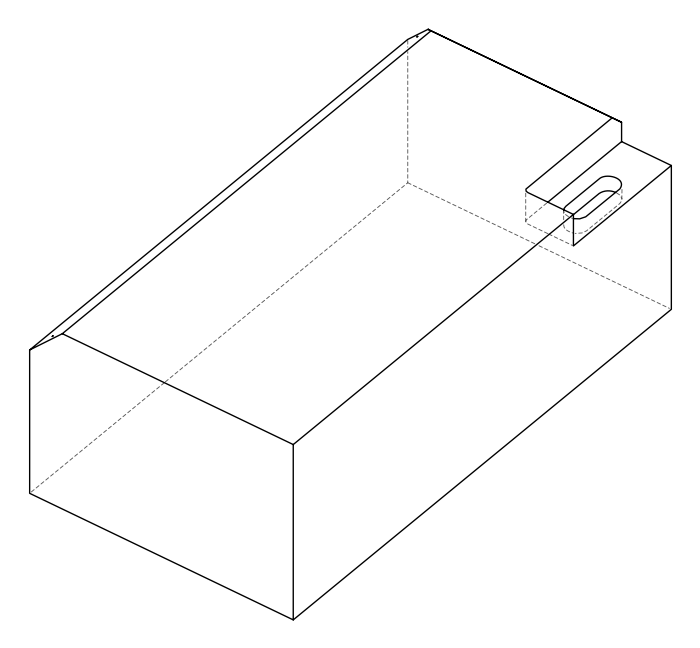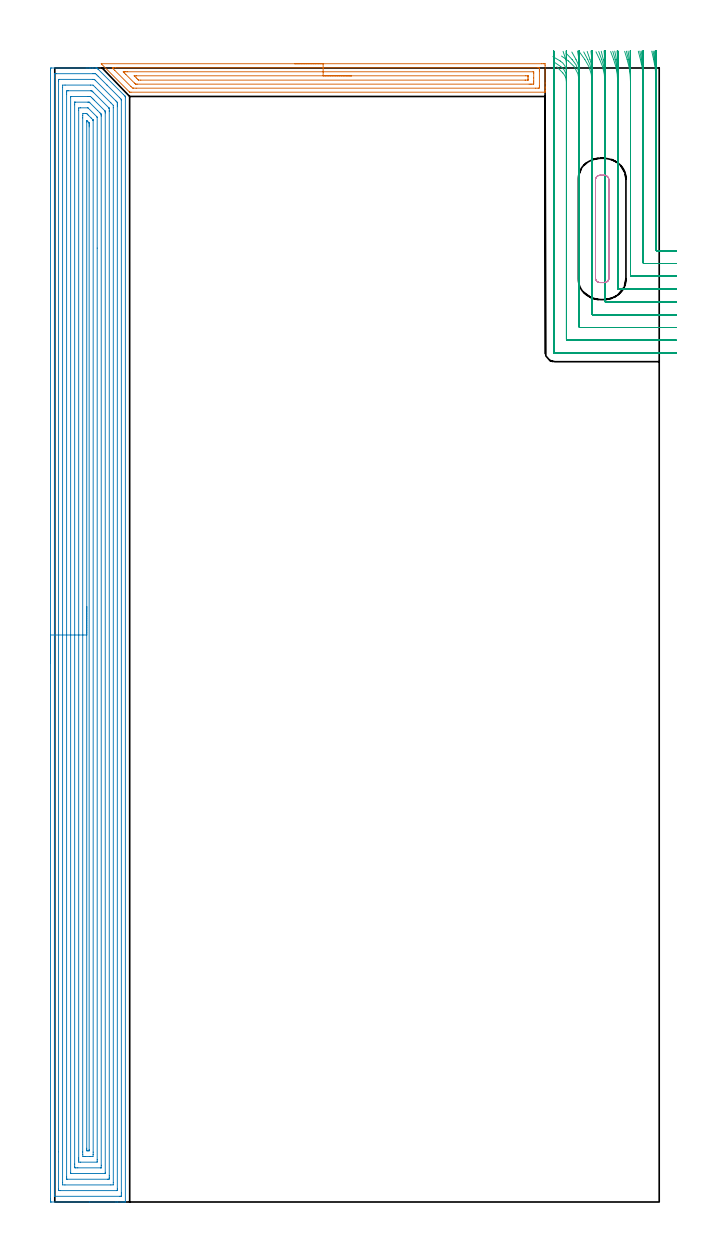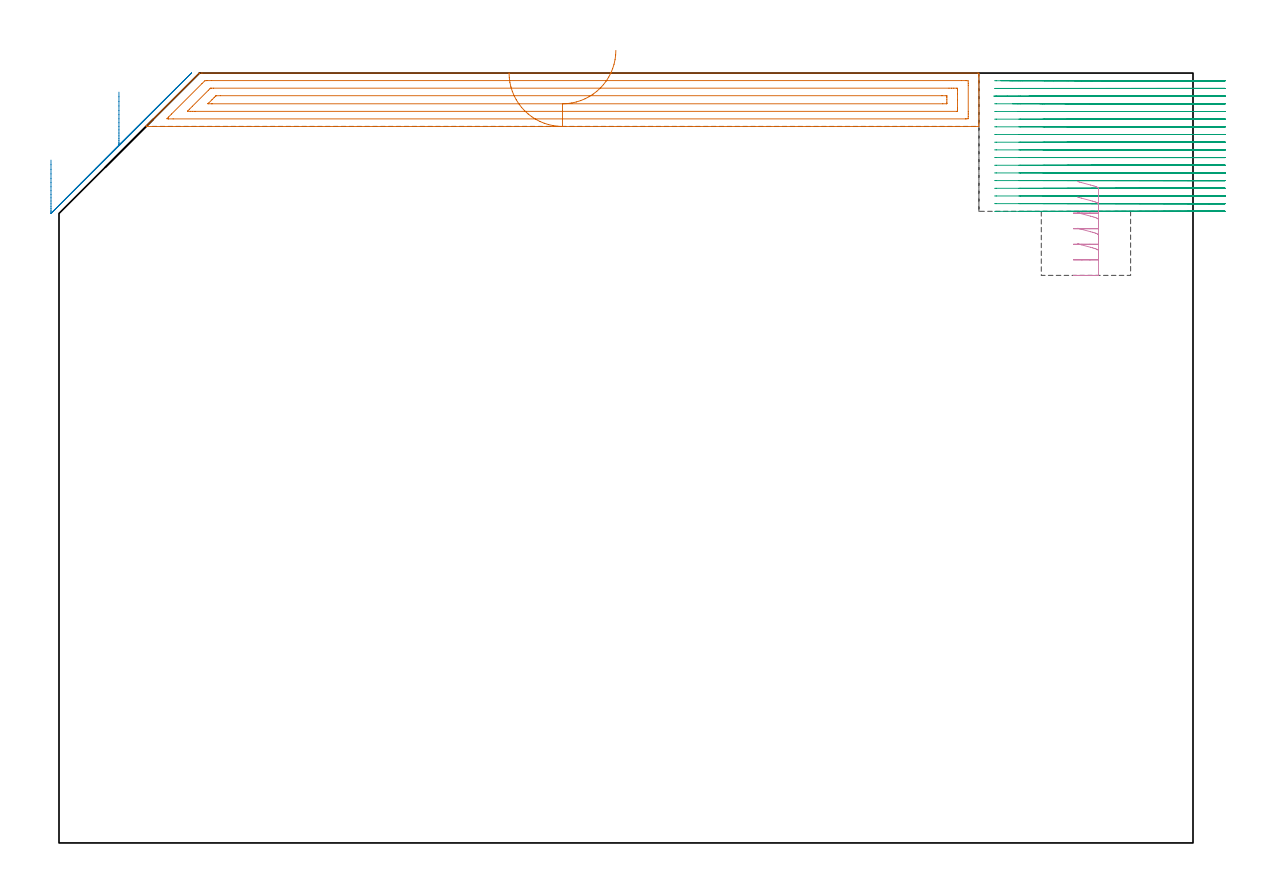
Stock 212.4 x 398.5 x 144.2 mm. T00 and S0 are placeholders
(PLAN: 4 operations, 2 tool changes, 79.2 min)
(1 AREA_MILL | FG_CHAMFER_SURFACE | UGT0205_001 | 5.06 min | 8384 mm3)
(2 AREA_MILL_1 | FG_CHAMFER_SURFACE_1 | UGT0205_001 | 32.02 min | 137193 mm3)
(3 MILL_CORNER_NOTCH_RECTANGULAR | CORNER_NOTCH_RECTANGULAR | NXT0201_008 | Follow Part, ap 1.5, ae 75% | 40.82 min | 106826 mm3)
(4 MILL_RECTANGULAR_POCKET | POCKET_RECTANGULAR_STRAIGHT | UGT0201_130 | Follow Part, ap 3, ae 75% | 1.3 min | 9371 mm3)
(TOOL UGT0205_001 | Chamfer Mill 20 x 3 x 45 deg. | D20 FL50 Z2)
(TOOL NXT0201_008 | ENDMILL 6mm [2P460-0600-NA 1630] | D6 FL26 Z6)
(TOOL UGT0201_130 | Carbide End Mill 12.0 | D12 FL15 Z4)
(OP 1 AREA_MILL)
G17 G21 G94 G90
T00 M6
G54
G17 G0 G90 X84.3 Y400. S1061 M3
G43 Z154.2 H0
Z144.2
G94 G1 X84.338 Z143.328 F250.
X84.452 Z142.463
X84.641 Z141.612
X84.903 Z140.78
X85.237 Z139.974
X85.64 Z139.2
X86.108 Z138.464
X86.64 Z137.772
X87.229 Z137.129
X87.872 Z136.54
X88.564 Z136.008
X89.3 Z135.54
X90.074 Z135.137
X90.88 Z134.803
X91.712 Z134.541
X92.563 Z134.352
X93.428 Z134.238
X94.3 Z134.2
X171.108
X171.667 Y399.999 Z134.201
X172.22 Y399.994 Z134.203
X172.292 Y399.992 Z134.206
X172.3 Y399.444 Z134.753
Y393.222 Z140.973
Y391.814 Z142.383
Y391.444 Z142.751
Y390.706 Z143.494
Y390.461 Z143.738
Y390.046 Z144.145
X172.291 Y390.003 Z144.188
X172.115 Y390. Z144.2
X26.771
X26.299 Y390.007 Z144.193
X26.256 Y390.044 Z144.156
X16.411 Y399.889 Z134.309
X16.312 Y399.991 Z134.205
X16.431 Y399.998 Z134.202
X16.486 Y400. Z134.2
X94.3
Y398.586 Z135.614
X169.849 Y398.585 Z135.615
X169.878 Y398.584 Z135.616
X170.29 Y398.556 Z135.644
X170.298 Y398.138 Z136.062
X170.3 Y397.667 Z136.533
Y397.248 Z136.952
Y392.333 Z141.867
X170.298 Y391.916 Z142.284
X170.29 Y391.444 Z142.756
X169.907 Y391.416 Z142.784
X169.878 Y391.415 Z142.785
X169.014 Y391.414 Z142.786
X28.591
X27.695 Y391.415 Z142.785
X27.666 Y391.417 Z142.783
X27.317 Y391.444 Z142.756
X26.772 Y391.98 Z142.22
X21.083 Y397.667 Z136.533
X20.511 Y398.242 Z135.958
X20.206 Y398.556 Z135.644
X20.483 Y398.583 Z135.617
X20.511 Y398.585 Z135.615
X21.375 Y398.586 Z135.614
X94.3
Y397.172 Z137.028
X168.089 Y397.171 Z137.029
X168.221 Y397.169 Z137.031
X168.268 Y397.167 Z137.033
X168.287 Y397.166 Z137.034
X168.29 Y397.126 Z137.074
X168.296 Y396.987 Z137.213
X168.299 Y396.778 Z137.422
X168.3 Y396.569 Z137.631
Y395. Z139.2
Y393.902 Z140.298
X168.297 Y393.222 Z140.978
X168.293 Y393.02 Z141.18
X168.278 Y392.836 Z141.364
X168.089 Y392.833 Z141.367
X167.59 Y392.83 Z141.37
X167.195 Y392.829 Z141.371
X166.697 Y392.828 Z141.372
X28.956 Y392.829 Z141.371
X28.56 Y392.831 Z141.369
X28.429 Y392.833 Z141.367
X28.385 Y392.835 Z141.365
X28.348 Y392.863 Z141.337
X28.273 Y392.934 Z141.266
X27.978 Y393.222 Z140.978
X24.983 Y396.216 Z137.984
X24.424 Y396.778 Z137.422
X24.088 Y397.119 Z137.081
X24.054 Y397.165 Z137.035
X24.088 Y397.166 Z137.034
X24.588 Y397.17 Z137.03
X24.983 Y397.171 Z137.029
X25.481 Y397.172 Z137.028
X94.3
Y395.757 Z138.443
X165.539
X166.202 Y395.752 Z138.448
X166.278 Y395.75 Z138.45
X166.29 Y395.745 Z138.455
X166.294 Y395.721 Z138.479
X166.297 Y395.666 Z138.534
X166.299 Y395.444 Z138.756
X166.3 Y395.001 Z139.199
X166.299 Y394.556 Z139.644
X166.297 Y394.334 Z139.866
X166.294 Y394.279 Z139.921
X166.291 Y394.255 Z139.945
X166.274 Y394.25 Z139.95
X166.164 Y394.247 Z139.953
X165.406 Y394.243 Z139.957
X165.274
X30.216
X29.455 Y394.25 Z139.95
X29.409 Y394.251 Z139.949
X29.359 Y394.298 Z139.902
X29.255 Y394.398 Z139.802
X29.051 Y394.599 Z139.601
X28.649 Y395. Z139.2
X28.036 Y395.615 Z138.585
X27.952 Y395.702 Z138.498
X27.914 Y395.746 Z138.454
X27.912 Y395.751 Z138.449
X27.92 Y395.752 Z138.448
X28.56 Y395.757 Z138.443
X28.693
X94.3
X95.172 Z138.481
X96.036 Z138.595
X96.888 Z138.783
X97.72 Z139.046
X98.526 Z139.38
X99.3 Z139.782
X100.036 Z140.251
X100.728 Z140.782
X101.371 Z141.372
X101.96 Z142.015
X102.492 Z142.707
X102.96 Z143.443
X103.363 Z144.216
X103.697 Z145.022
X103.959 Z145.854
X104.148 Z146.706
X104.262 Z147.571
X104.3 Z148.443
G0 Z154.2
M5
M2
(OP 2 AREA_MILL_1)
G17 G21 G94 G90
T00 M6
G54
G17 G0 G90 X-1.5 Y189.25 S1061 M3
G43 Z154.2 H0
Z127.9
G94 G1 Y189.288 Z127.028 F250.
Y189.402 Z126.164
Y189.591 Z125.312
Y189.853 Z124.48
Y190.187 Z123.674
Y190.59 Z122.9
Y191.059 Z122.164
Y191.59 Z121.472
Y192.179 Z120.829
Y192.822 Z120.24
Y193.514 Z119.709
Y194.25 Z119.24
Y195.024 Z118.837
Y195.83 Z118.503
Y196.662 Z118.241
Y197.514 Z118.052
Y198.378 Z117.938
Y199.25 Z117.9
Y397.89
X-1.497 Y398.156 Z117.902
X-1.492 Y398.49 Z117.906
X-1.153 Y398.5 Z118.244
X11.039 Z130.434
X11.65 Z131.044
X12.217 Z131.614
X12.544 Z131.94
X13.111 Z132.507
X13.438 Z132.833
X14.377 Z133.776
X14.78 Y398.497 Z134.179
X14.795 Y398.496 Z134.194
X14.813 Y398.485 Z134.212
X14.886 Y398.415 Z134.285
X15.114 Y398.188 Z134.511
X15.227 Y398.074 Z134.624
X24.169 Y389.132 Z143.566
X24.637 Y388.663 Z144.037
X24.647 Y388.654 Z144.045
X24.799 Y388.495 Z144.186
X24.8 Y388.07 Z144.2
Y0.163
X24.798 Y0.01 Z144.188
X24.736 Y0.007 Z144.127
X24.338 Y0. Z143.738
X23.93 Z143.33
X23.275 Z142.67
X22.054 Z141.45
X21.487 Z140.881
X12.239 Z131.636
X-1.099 Y0.001 Z118.298
X-1.476 Y0.004 Z117.921
X-1.492 Y0.007 Z117.906
X-1.497 Y0.61 Z117.903
X-1.5 Y1.239 Z117.9
Y199.25
X-0.086 Z119.314
Y395.322
X-0.085 Y396.105 Z119.315
X-0.083 Y396.213 Z119.317
X-0.079 Y396.325 Z119.321
X-0.068 Y396.49 Z119.332
X0.025 Y396.492 Z119.425
X0.524 Y396.499 Z119.924
X13.438 Z132.838
X13.94 Y396.497 Z133.34
X14.333 Y396.49 Z133.733
X14.738 Y396.105 Z134.138
X15.227 Y395.622 Z134.627
X18.357 Y392.494 Z137.757
X22.78 Y388.07 Z142.18
X23.275 Y387.567 Z142.675
X23.368 Y387.47 Z142.768
X23.379 Y387.287 Z142.779
X23.383 Y387.177 Z142.783
X23.385 Y387.067 Z142.785
X23.386 Y3.178 Z142.786
X23.385 Y2.395 Z142.785
X23.383 Y2.287 Z142.783
X23.379 Y2.175 Z142.779
X23.368 Y2.01 Z142.768
X23.275 Y2.008 Z142.675
X22.776 Y2.001 Z142.176
X0.025 Z119.425
X-0.032 Y2.003 Z119.368
X-0.066 Y2.007 Z119.334
X-0.079 Y2.01 Z119.321
X-0.081 Y2.065 Z119.319
X-0.085 Y2.285 Z119.315
Y2.395
X-0.086 Y2.506 Z119.314
Y199.25
X1.328 Z120.728
X1.329 Y393.91 Z120.729
X1.331 Y394.319 Z120.731
X1.334 Y394.439 Z120.734
X1.337 Y394.49 Z120.737
X1.451 Y394.495 Z120.851
X1.633 Y394.499 Z121.033
X13.258 Z132.658
X13.438 Y394.496 Z132.838
X13.619 Y394.49 Z133.019
X13.918 Y394.47 Z133.318
X14.079 Y394.319 Z133.479
X14.333 Y394.067 Z133.733
X21.487 Y386.913 Z140.887
X21.8 Y386.594 Z141.2
X21.953 Y386.436 Z141.353
X21.964 Y386.284 Z141.364
X21.969 Y385.802 Z141.369
X21.971 Y385.391 Z141.371
Y384.907
Y4.59
X21.969 Y4.181 Z141.369
X21.966 Y4.061 Z141.366
X21.963 Y4.01 Z141.363
X21.849 Y4.005 Z141.249
X21.667 Y4.001 Z141.067
X1.994 Y4. Z121.394
X1.813 Y4.004 Z121.213
X1.632 Y4.01 Z121.032
X1.335 Y4.029 Z120.735
X1.333 Y4.181 Z120.733
X1.329 Y4.664 Z120.729
X1.328 Y17.663 Z120.728
Y199.25
X2.743 Z122.143
Y391.641
X2.75 Y392.491 Z122.15
X3.602 Y392.5 Z123.002
X12.578 Z131.978
X13.438 Y392.49 Z132.838
X14.311 Y391.641 Z133.711
X19.698 Y386.253 Z139.098
X20.55 Y385.391 Z139.95
X20.557 Y384.534 Z139.957
Y6.859
X20.55 Y6.009 Z139.95
X19.698 Y6. Z139.098
X3.568 Z122.968
X2.75 Y6.011 Z122.15
X2.743 Y6.824 Z122.143
Y199.25
X4.157 Z123.557
X4.158 Y389.3 Z123.558
X4.161 Y389.855 Z123.561
X4.164 Y390.187 Z123.564
X4.18 Y390.49 Z123.58
X4.496 Y390.496 Z123.896
X4.746 Y390.499 Z124.146
X12.544 Z131.944
X12.794 Y390.498 Z132.194
X12.954 Y390.492 Z132.354
X12.992 Y390.49 Z132.392
X13.098 Y390.392 Z132.498
X13.232 Y390.262 Z132.632
X13.438 Y390.061 Z132.838
X13.646 Y389.855 Z133.046
X19.002 Y384.499 Z138.402
X19.067 Y384.429 Z138.467
X19.117 Y384.372 Z138.517
X19.136 Y384.346 Z138.536
X19.138 Y384.328 Z138.538
X19.141 Y384.162 Z138.541
X19.143 Y383.606 Z138.543
Y383.267
X19.142 Y9.2 Z138.542
X19.139 Y8.645 Z138.539
X19.136 Y8.313 Z138.536
X19.12 Y8.01 Z138.52
X18.804 Y8.004 Z138.204
X18.554 Y8.001 Z137.954
X4.496 Z123.896
X4.245 Y8.003 Z123.645
X4.18 Y8.01 Z123.58
X4.163 Y8.018 Z123.563
X4.161 Y8.025 Z123.561
X4.159 Y8.089 Z123.559
X4.157 Y8.645 Z123.557
Y8.983
Y199.25
X5.571 Z124.971
Y388.07
X5.574 Y388.426 Z124.974
X5.575 Y388.469 Z124.975
X5.577 Y388.484 Z124.977
X5.596 Y388.49 Z124.996
X5.71 Y388.495 Z125.11
X5.854 Y388.499 Z125.254
X11.65 Z131.05
X12.116 Y388.497 Z131.516
X12.544 Y388.49 Z131.944
X12.978 Y388.07 Z132.378
X13.438 Y387.613 Z132.838
X13.876 Y387.177 Z133.276
X17.446 Y383.606 Z136.846
X17.588 Y383.459 Z136.988
X17.7 Y383.34 Z137.1
X17.722 Y383.311 Z137.122
X17.725 Y383.293 Z137.125
X17.727 Y383.25 Z137.127
X17.729 Y382.894 Z137.129
Y382.713
Y10.43
X17.726 Y10.074 Z137.126
X17.725 Y10.031 Z137.125
X17.723 Y10.016 Z137.123
X17.704 Y10.01 Z137.104
X17.59 Y10.005 Z136.99
X17.446 Y10.001 Z136.846
X5.821 Y10. Z125.221
X5.631 Y10.003 Z125.031
X5.592 Y10.007 Z124.992
X5.579 Y10.01 Z124.979
X5.576 Y10.023 Z124.976
X5.574 Y10.067 Z124.974
X5.572 Y10.249 Z124.972
X5.571 Y199.25 Z124.971
X6.985 Z126.385
X6.986 Y385.584 Z126.386
X6.989 Y386.284 Z126.389
X6.991 Y386.471 Z126.391
X6.995 Y386.49 Z126.395
X7.017 Y386.493 Z126.417
X7.071 Y386.497 Z126.471
X7.179 Y386.499 Z126.579
X11.65 Z131.05
X11.866 Y386.495 Z131.266
X12.01 Y386.49 Z131.41
X12.107 Y386.483 Z131.507
X12.149 Y386.444 Z131.549
X12.317 Y386.284 Z131.717
X14.997 Y383.606 Z134.397
X15.89 Y382.713 Z135.29
X16.121 Y382.479 Z135.521
X16.283 Y382.31 Z135.683
X16.301 Y382.29 Z135.701
X16.308 Y382.244 Z135.708
X16.311 Y382.142 Z135.711
X16.314 Y382.013 Z135.714
Y381.82
X16.315 Y381.627 Z135.715
X16.314 Y12.916 Z135.714
X16.311 Y12.216 Z135.711
X16.309 Y12.029 Z135.709
X16.305 Y12.01 Z135.705
X16.283 Y12.007 Z135.683
X16.229 Y12.003 Z135.629
X16.121 Y12.001 Z135.521
X8.073 Y12. Z127.473
X7.391 Y12.004 Z126.791
X7.179 Y12.01 Z126.579
X6.992 Y12.032 Z126.392
X6.989 Y12.216 Z126.389
X6.987 Y12.407 Z126.387
X6.985 Y13.109 Z126.385
Y13.302
Y199.25
X8.4 Z127.8
Y383.606
X8.402 Y384.17 Z127.802
X8.407 Y384.499 Z127.807
X8.966 Y384.5 Z128.366
X11.649 Z131.049
X11.654 Y384.499 Z131.054
X14.645 Y381.509 Z134.045
X14.894 Y381.227 Z134.294
X14.897 Y381.212 Z134.297
X14.9 Y381.172 Z134.3
Y335.214
Y14.894
X14.898 Y14.33 Z134.298
X14.893 Y14.001 Z134.293
X8.969 Y14. Z128.369
X8.407 Y14.001 Z127.807
X8.401 Y14.567 Z127.801
X8.4 Y14.894 Z127.8
Y15.461
Y199.25
X9.814 Z129.214
Y380.975
X9.816 Y381.82 Z129.216
X9.817 Y381.864 Z129.217
X9.862 Y382.49 Z129.262
X10.079 Y382.496 Z129.479
X10.756 Y382.499 Z130.156
X10.97 Y382.5 Z130.37
X11.139 Y382.497 Z130.539
X11.181 Y382.494 Z130.581
X11.201 Y382.49 Z130.601
X11.256 Y382.439 Z130.656
X11.414 Y382.286 Z130.814
X11.65 Y382.054 Z131.05
X11.884 Y381.82 Z131.284
X12.776 Y380.928 Z132.176
X13.438 Y380.262 Z132.838
X13.464 Y380.232 Z132.864
X13.475 Y380.217 Z132.875
X13.479 Y380.177 Z132.879
X13.484 Y380.082 Z132.884
X13.486 Y380.035 Z132.886
Y379.987
Y17.525
X13.484 Y16.68 Z132.884
X13.483 Y16.636 Z132.883
X13.438 Y16.01 Z132.838
X13.221 Y16.004 Z132.621
X12.544 Y16.001 Z131.944
X12.331 Y16. Z131.731
X10.541 Y16.001 Z129.941
X9.862 Y16.01 Z129.262
X9.818 Y16.68 Z129.218
X9.816 Y16.725 Z129.216
X9.814 Y17.572 Z129.214
Y199.25
X11.228 Z130.628
Y379.563
X11.23 Y379.985 Z130.63
X11.231 Y380.01 Z130.631
X11.232 Y380.012 Z130.632
X11.239 Y380.009 Z130.639
X11.288 Y379.964 Z130.688
X11.65 Y379.604 Z131.05
X11.881 Y379.371 Z131.281
X11.995 Y379.253 Z131.395
X12.05 Y379.193 Z131.45
X12.065 Y379.166 Z131.465
X12.066 Y379.142 Z131.466
X12.071 Y378.722 Z131.471
X12.072 Y378.249 Z131.472
Y377.828
Y18.465
X12.07 Y18.045 Z131.47
X12.068 Y18.017 Z131.468
X12.066 Y18.01 Z131.466
X12.057 Y18.007 Z131.457
X11.999 Y18.003 Z131.399
X11.883 Y18.001 Z131.283
X11.65 Y18. Z131.05
X11.495 Y18.001 Z130.895
X11.371 Y18.003 Z130.771
X11.288 Y18.006 Z130.688
X11.244 Y18.01 Z130.644
X11.235 Y18.046 Z130.635
X11.231 Y18.465 Z130.631
X11.229 Y18.886 Z130.629
X11.228 Y199.25 Z130.628
Y200.122 Z130.666
Y200.987 Z130.78
Y201.838 Z130.969
Y202.67 Z131.231
Y203.476 Z131.565
Y204.25 Z131.968
Y204.986 Z132.436
Y205.678 Z132.968
Y206.321 Z133.557
Y206.91 Z134.2
Y207.442 Z134.892
Y207.91 Z135.628
Y208.313 Z136.402
Y208.647 Z137.208
Y208.909 Z138.04
Y209.098 Z138.891
Y209.212 Z139.756
Y209.25 Z140.628
G0 Z154.2
M5
M2
(OP 3 MILL_CORNER_NOTCH_RECTANGULAR)
G17 G21 G94 G90
T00 M6
G54
G17 G0 G90 X209.772 Y404.427 S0 M3
G43 Z154.2 H1
Z142.761
G94 G1 X210.428 Y401.5 F250.
G2 X211.3 Y393.625 R36. F500.
G1 Y334.597
G3 X211.597 Y334.3 R0.3
G1 X215.4
X218.4 F250.
G0 Z154.2
X205.05 Y404.405
Z142.761
G1 X205.8 Y401.5
G2 X206.8 Y393.625 R31.5 F500.
G1 Y330.097
G3 X207.097 Y329.8 R0.3
G1 X215.4
X218.4 F250.
G0 Z154.2
X200.251 Y404.37
Z142.761
G1 X201.126 Y401.5
G2 X202.3 Y393.625 R27. F500.
G1 Y325.597
G3 X202.597 Y325.3 R0.3
G1 X215.4
X218.4 F250.
G0 Z154.2
X195.327 Y404.31
Z142.761
G1 X196.377 Y401.5
G2 X197.8 Y393.625 R22.5 F500.
G1 Y321.097
G3 X198.097 Y320.8 R0.3
G1 X215.4
X218.4 F250.
G0 Z154.2
X190.173 Y404.198
Z142.761
G1 X191.486 Y401.5
G2 X193.3 Y393.625 R18. F500.
G1 Y316.597
G3 X193.597 Y316.3 R0.3
G1 X215.4
X218.4 F250.
G0 Z154.2
X184.515 Y403.937
Z142.761
G1 X186.265 Y401.5
G2 X188.8 Y393.625 R13.5 F500.
G1 Y312.097
G3 X189.097 Y311.8 R0.3
G1 X215.4
X218.4 F250.
G0 Z154.2
X178.045 Y402.706
Z142.761
G1 X180.495 Y400.974
G2 X184.3 Y393.625 R9. F500.
G1 Y307.597
G3 X184.597 Y307.3 R0.3
G1 X215.4
X218.4 F250.
G0 Z154.2
X176.43 Y398.914
Z142.761
G1 X178.523 Y396.765
G2 X179.8 Y393.625 R4.5 F500.
G1 Y303.098
G3 X180.098 Y302.8 R0.3
G1 X215.4
X218.4 F250.
G0 Z154.2
X175.3 Y396.625
Z142.761
G1 Y393.625
Y298.6 F500.
G3 X175.6 Y298.3 R0.3
G1 X215.4
X218.4 F250.
G0 Z154.2
X210.234 Y404.455
Z141.322
G1 X210.754 Y401.5
G2 X211.3 Y395.255 R36. F500.
G1 Y334.597
G3 X211.597 Y334.3 R0.3
G1 X215.4
X218.4 F250.
G0 Z154.2
X205.58 Y404.44
Z141.322
G1 X206.175 Y401.5
G2 X206.8 Y395.255 R31.5 F500.
G1 Y330.097
G3 X207.097 Y329.8 R0.3
G1 X215.4
X218.4 F250.
G0 Z154.2
X200.874 Y404.419
Z141.322
G1 X201.568 Y401.5
G2 X202.3 Y395.255 R27. F500.
G1 Y325.597
G3 X202.597 Y325.3 R0.3
G1 X215.4
X218.4 F250.
G0 Z154.2
X196.083 Y404.382
Z141.322
G1 X196.916 Y401.5
G2 X197.8 Y395.255 R22.5 F500.
G1 Y321.097
G3 X198.097 Y320.8 R0.3
G1 X215.4
X218.4 F250.
G0 Z154.2
X191.141 Y404.314
Z141.322
G1 X192.182 Y401.5
G2 X193.3 Y395.255 R18. F500.
G1 Y316.597
G3 X193.597 Y316.3 R0.3
G1 X215.4
X218.4 F250.
G0 Z154.2
X185.881 Y404.16
Z141.322
G1 X187.269 Y401.5
G2 X188.8 Y395.255 R13.5 F500.
G1 Y312.097
G3 X189.097 Y311.8 R0.3
G1 X215.4
X218.4 F250.
G0 Z154.2
X179.7 Y403.66
Z141.322
G1 X181.781 Y401.5
G2 X184.3 Y395.255 R9. F500.
G1 Y307.597
G3 X184.597 Y307.3 R0.3
G1 X215.4
X218.4 F250.
G0 Z154.2
X175.332 Y400.664
Z141.322
G1 X177.819 Y398.985
G2 X179.8 Y395.255 R4.5 F500.
G1 Y303.098
G3 X180.098 Y302.8 R0.3
G1 X215.4
X218.4 F250.
G0 Z154.2
X175.3 Y398.255
Z141.322
G1 Y395.255
Y298.6 F500.
G3 X175.6 Y298.3 R0.3
G1 X215.4
X218.4 F250.
G0 Z154.2
X210.664 Y404.478
Z139.883
G1 X211.031 Y401.5
G2 X211.3 Y397.103 R36. F500.
G1 Y334.597
G3 X211.597 Y334.3 R0.3
G1 X215.4
X218.4 F250.
G0 Z154.2
X206.073 Y404.471
Z139.883
G1 X206.492 Y401.5
G2 X206.8 Y397.103 R31.5 F500.
G1 Y330.097
G3 X207.097 Y329.8 R0.3
G1 X215.4
X218.4 F250.
G0 Z154.2
X201.451 Y404.46
Z139.883
G1 X201.94 Y401.5
G2 X202.3 Y397.103 R27. F500.
G1 Y325.597
G3 X202.597 Y325.3 R0.3
G1 X215.4
X218.4 F250.
G0 Z154.2
X196.78 Y404.442
Z139.883
G1 X197.366 Y401.5
G2 X197.8 Y397.103 R22.5 F500.
G1 Y321.097
G3 X198.097 Y320.8 R0.3
G1 X215.4
X218.4 F250.
G0 Z154.2
X192.022 Y404.409
Z139.883
G1 X192.755 Y401.5
G2 X193.3 Y397.103 R18. F500.
G1 Y316.597
G3 X193.597 Y316.3 R0.3
G1 X215.4
X218.4 F250.
G0 Z154.2
X187.087 Y404.336
Z139.883
G1 X188.064 Y401.5
G2 X188.8 Y397.103 R13.5 F500.
G1 Y312.097
G3 X189.097 Y311.8 R0.3
G1 X215.4
X218.4 F250.
G0 Z154.2
X181.688 Y404.118
Z139.883
G1 X183.153 Y401.5
G2 X184.3 Y397.103 R9. F500.
G1 Y307.597
G3 X184.597 Y307.3 R0.3
G1 X215.4
X218.4 F250.
G0 Z154.2
X175.03 Y402.505
Z139.883
G1 X177.606 Y400.968
G2 X179.8 Y397.103 R4.5 F500.
G1 Y303.098
G3 X180.098 Y302.8 R0.3
G1 X215.4
X218.4 F250.
G0 Z154.2
X175.3 Y400.103
Z139.883
G1 Y397.103
Y298.6 F500.
G3 X175.6 Y298.3 R0.3
G1 X215.4
X218.4 F250.
G0 Z154.2
X211.153 Y404.498
Z138.444
G1 X211.272 Y401.5
G2 X211.3 Y400.071 R36. F500.
G1 Y334.596
G3 X211.596 Y334.3 R0.3
G1 X215.4
X218.4 F250.
G0 Z154.2
X206.631 Y404.497
Z138.444
G1 X206.768 Y401.5
G2 X206.8 Y400.071 R31.5 F500.
G1 Y330.097
G3 X207.097 Y329.8 R0.3
G1 X215.4
X218.4 F250.
G0 Z154.2
X202.103 Y404.496
Z138.444
G1 X202.262 Y401.5
G2 X202.3 Y400.071 R27. F500.
G1 Y325.597
G3 X202.597 Y325.3 R0.3
G1 X215.4
X218.4 F250.
G0 Z154.2
X197.564 Y404.494
Z138.444
G1 X197.755 Y401.5
G2 X197.8 Y400.071 R22.5 F500.
G1 Y321.097
G3 X198.097 Y320.8 R0.3
G1 X215.4
X218.4 F250.
G0 Z154.2
X193.005 Y404.491
Z138.444
G1 X193.243 Y401.5
G2 X193.3 Y400.071 R18. F500.
G1 Y316.597
G3 X193.597 Y316.3 R0.3
G1 X215.4
X218.4 F250.
G0 Z154.2
X188.407 Y404.483
Z138.444
G1 X188.724 Y401.5
G2 X188.8 Y400.071 R13.5 F500.
G1 Y312.097
G3 X189.097 Y311.8 R0.3
G1 X215.4
X218.4 F250.
G0 Z154.2
X183.71 Y404.462
Z138.444
G1 X184.186 Y401.5
G2 X184.3 Y400.071 R9. F500.
G1 Y307.597
G3 X184.597 Y307.3 R0.3
G1 X215.4
X218.4 F250.
G0 Z154.2
X178.614 Y404.345
Z138.444
G1 X179.567 Y401.5
G2 X179.8 Y400.071 R4.5 F500.
G1 Y303.097
G3 X180.097 Y302.8 R0.3
G1 X215.4
X218.4 F250.
G0 Z154.2
X175.3 Y403.071
Z138.444
G1 Y400.071
Y298.6 F500.
G3 X175.6 Y298.3 R0.3
G1 X215.4
X218.4 F250.
G0 Z154.2
X211.282 Y404.5
Z137.005
G1 X211.299 Y401.5
X211.3 Y401.294 F500.
Y334.596
G3 X211.596 Y334.3 R0.3
G1 X215.4
X218.4 F250.
G0 Z154.2
X206.78 Y404.5
Z137.005
G1 X206.799 Y401.5
X206.8 Y401.294 F500.
Y330.097
G3 X207.097 Y329.8 R0.3
G1 X215.4
X218.4 F250.
G0 Z154.2
X202.276 Y404.5
Z137.005
G1 X202.299 Y401.5
X202.3 Y401.294 F500.
Y325.597
G3 X202.597 Y325.3 R0.3
G1 X215.4
X218.4 F250.
G0 Z154.2
X197.772 Y404.5
Z137.005
G1 X197.799 Y401.5
X197.8 Y401.294 F500.
Y321.097
G3 X198.097 Y320.8 R0.3
G1 X215.4
X218.4 F250.
G0 Z154.2
X193.265 Y404.5
Z137.005
G1 X193.299 Y401.5
G2 X193.3 Y401.294 R18. F500.
G1 Y316.597
G3 X193.597 Y316.3 R0.3
G1 X215.4
X218.4 F250.
G0 Z154.2
X188.753 Y404.5
Z137.005
G1 X188.798 Y401.5
G2 X188.8 Y401.294 R13.5 F500.
G1 Y312.097
G3 X189.097 Y311.8 R0.3
G1 X215.4
X218.4 F250.
G0 Z154.2
X184.229 Y404.499
Z137.005
G1 X184.298 Y401.5
G2 X184.3 Y401.294 R9. F500.
G1 Y307.597
G3 X184.597 Y307.3 R0.3
G1 X215.4
X218.4 F250.
G0 Z154.2
X179.658 Y404.497
Z137.005
G1 X179.795 Y401.5
G2 X179.8 Y401.294 R4.5 F500.
G1 Y303.097
G3 X180.097 Y302.8 R0.3
G1 X215.4
X218.4 F250.
G0 Z154.2
X175.3 Y404.294
Z137.005
G1 Y401.294
Y298.6 F500.
G3 X175.6 Y298.3 R0.3
G1 X215.4
X218.4 F250.
G0 Z154.2
X211.3 Y404.5
Z135.567
G1 Y401.5
Y334.596 F500.
G3 X211.596 Y334.3 R0.3
G1 X215.4
X218.4 F250.
G0 Z154.2
X206.8 Y404.5
Z135.567
G1 Y401.5
Y330.097 F500.
G3 X207.097 Y329.8 R0.3
G1 X215.4
X218.4 F250.
G0 Z154.2
X202.3 Y404.5
Z135.567
G1 Y401.5
Y325.597 F500.
G3 X202.597 Y325.3 R0.3
G1 X215.4
X218.4 F250.
G0 Z154.2
X197.8 Y404.5
Z135.567
G1 Y401.5
Y321.097 F500.
G3 X198.097 Y320.8 R0.3
G1 X215.4
X218.4 F250.
G0 Z154.2
X193.3 Y404.5
Z135.567
G1 Y401.5
Y316.597 F500.
G3 X193.597 Y316.3 R0.3
G1 X215.4
X218.4 F250.
G0 Z154.2
X188.8 Y404.5
Z135.567
G1 Y401.5
Y312.097 F500.
G3 X189.097 Y311.8 R0.3
G1 X215.4
X218.4 F250.
G0 Z154.2
X184.3 Y404.5
Z135.567
G1 Y401.5
Y307.597 F500.
G3 X184.597 Y307.3 R0.3
G1 X215.4
X218.4 F250.
G0 Z154.2
X179.8 Y404.5
Z135.567
G1 Y401.5
Y303.097 F500.
G3 X180.097 Y302.8 R0.3
G1 X215.4
X218.4 F250.
G0 Z154.2
X175.3 Y404.5
Z135.567
G1 Y401.5
Y298.6 F500.
G3 X175.6 Y298.3 R0.3
G1 X215.4
X218.4 F250.
G0 Z154.2
X211.3 Y404.5
Z134.128
G1 Y401.5
Y334.596 F500.
G3 X211.596 Y334.3 R0.3
G1 X215.4
X218.4 F250.
G0 Z154.2
X206.8 Y404.5
Z134.128
G1 Y401.5
Y330.097 F500.
G3 X207.097 Y329.8 R0.3
G1 X215.4
X218.4 F250.
G0 Z154.2
X202.3 Y404.5
Z134.128
G1 Y401.5
Y325.597 F500.
G3 X202.597 Y325.3 R0.3
G1 X215.4
X218.4 F250.
G0 Z154.2
X197.8 Y404.5
Z134.128
G1 Y401.5
Y321.097 F500.
G3 X198.097 Y320.8 R0.3
G1 X215.4
X218.4 F250.
G0 Z154.2
X193.3 Y404.5
Z134.128
G1 Y401.5
Y316.597 F500.
G3 X193.597 Y316.3 R0.3
G1 X215.4
X218.4 F250.
G0 Z154.2
X188.8 Y404.5
Z134.128
G1 Y401.5
Y312.097 F500.
G3 X189.097 Y311.8 R0.3
G1 X215.4
X218.4 F250.
G0 Z154.2
X184.3 Y404.5
Z134.128
G1 Y401.5
Y307.597 F500.
G3 X184.597 Y307.3 R0.3
G1 X215.4
X218.4 F250.
G0 Z154.2
X179.8 Y404.5
Z134.128
G1 Y401.5
Y303.097 F500.
G3 X180.097 Y302.8 R0.3
G1 X215.4
X218.4 F250.
G0 Z154.2
X175.3 Y404.5
Z134.128
G1 Y401.5
Y298.6 F500.
G3 X175.6 Y298.3 R0.3
G1 X215.4
X218.4 F250.
G0 Z154.2
X211.3 Y404.5
Z132.689
G1 Y401.5
Y334.596 F500.
G3 X211.596 Y334.3 R0.3
G1 X215.4
X218.4 F250.
G0 Z154.2
X206.8 Y404.5
Z132.689
G1 Y401.5
Y330.097 F500.
G3 X207.097 Y329.8 R0.3
G1 X215.4
X218.4 F250.
G0 Z154.2
X202.3 Y404.5
Z132.689
G1 Y401.5
Y325.597 F500.
G3 X202.597 Y325.3 R0.3
G1 X215.4
X218.4 F250.
G0 Z154.2
X197.8 Y404.5
Z132.689
G1 Y401.5
Y321.097 F500.
G3 X198.097 Y320.8 R0.3
G1 X215.4
X218.4 F250.
G0 Z154.2
X193.3 Y404.5
Z132.689
G1 Y401.5
Y316.597 F500.
G3 X193.597 Y316.3 R0.3
G1 X215.4
X218.4 F250.
G0 Z154.2
X188.8 Y404.5
Z132.689
G1 Y401.5
Y312.097 F500.
G3 X189.097 Y311.8 R0.3
G1 X215.4
X218.4 F250.
G0 Z154.2
X184.3 Y404.5
Z132.689
G1 Y401.5
Y307.597 F500.
G3 X184.597 Y307.3 R0.3
G1 X215.4
X218.4 F250.
G0 Z154.2
X179.8 Y404.5
Z132.689
G1 Y401.5
Y303.098 F500.
G3 X180.098 Y302.8 R0.3
G1 X215.4
X218.4 F250.
G0 Z154.2
X175.3 Y404.5
Z132.689
G1 Y401.5
Y298.6 F500.
G3 X175.6 Y298.3 R0.3
G1 X215.4
X218.4 F250.
G0 Z154.2
X211.3 Y404.5
Z131.25
G1 Y401.5
Y334.596 F500.
G3 X211.596 Y334.3 R0.3
G1 X215.4
X218.4 F250.
G0 Z154.2
X206.8 Y404.5
Z131.25
G1 Y401.5
Y330.097 F500.
G3 X207.097 Y329.8 R0.3
G1 X215.4
X218.4 F250.
G0 Z154.2
X202.3 Y404.5
Z131.25
G1 Y401.5
Y325.597 F500.
G3 X202.597 Y325.3 R0.3
G1 X215.4
X218.4 F250.
G0 Z154.2
X197.8 Y404.5
Z131.25
G1 Y401.5
Y321.097 F500.
G3 X198.097 Y320.8 R0.3
G1 X215.4
X218.4 F250.
G0 Z154.2
X193.3 Y404.5
Z131.25
G1 Y401.5
Y316.597 F500.
G3 X193.597 Y316.3 R0.3
G1 X215.4
X218.4 F250.
G0 Z154.2
X188.8 Y404.5
Z131.25
G1 Y401.5
Y312.097 F500.
G3 X189.097 Y311.8 R0.3
G1 X215.4
X218.4 F250.
G0 Z154.2
X184.3 Y404.5
Z131.25
G1 Y401.5
Y307.597 F500.
G3 X184.597 Y307.3 R0.3
G1 X215.4
X218.4 F250.
G0 Z154.2
X179.8 Y404.5
Z131.25
G1 Y401.5
Y303.098 F500.
G3 X180.098 Y302.8 R0.3
G1 X215.4
X218.4 F250.
G0 Z154.2
X175.3 Y404.5
Z131.25
G1 Y401.5
Y298.6 F500.
G3 X175.6 Y298.3 R0.3
G1 X215.4
X218.4 F250.
G0 Z154.2
X211.3 Y404.5
Z129.811
G1 Y401.5
Y334.596 F500.
G3 X211.596 Y334.3 R0.3
G1 X215.4
X218.4 F250.
G0 Z154.2
X206.8 Y404.5
Z129.811
G1 Y401.5
Y330.097 F500.
G3 X207.097 Y329.8 R0.3
G1 X215.4
X218.4 F250.
G0 Z154.2
X202.3 Y404.5
Z129.811
G1 Y401.5
Y325.597 F500.
G3 X202.597 Y325.3 R0.3
G1 X215.4
X218.4 F250.
G0 Z154.2
X197.8 Y404.5
Z129.811
G1 Y401.5
Y321.097 F500.
G3 X198.097 Y320.8 R0.3
G1 X215.4
X218.4 F250.
G0 Z154.2
X193.3 Y404.5
Z129.811
G1 Y401.5
Y316.597 F500.
G3 X193.597 Y316.3 R0.3
G1 X215.4
X218.4 F250.
G0 Z154.2
X188.8 Y404.5
Z129.811
G1 Y401.5
Y312.097 F500.
G3 X189.097 Y311.8 R0.3
G1 X215.4
X218.4 F250.
G0 Z154.2
X184.3 Y404.5
Z129.811
G1 Y401.5
Y307.597 F500.
G3 X184.597 Y307.3 R0.3
G1 X215.4
X218.4 F250.
G0 Z154.2
X179.8 Y404.5
Z129.811
G1 Y401.5
Y303.097 F500.
G3 X180.097 Y302.8 R0.3
G1 X215.4
X218.4 F250.
G0 Z154.2
X175.3 Y404.5
Z129.811
G1 Y401.5
Y298.6 F500.
G3 X175.6 Y298.3 R0.3
G1 X215.4
X218.4 F250.
G0 Z154.2
X211.3 Y404.5
Z128.372
G1 Y401.5
Y334.596 F500.
G3 X211.596 Y334.3 R0.3
G1 X215.4
X218.4 F250.
G0 Z154.2
X206.8 Y404.5
Z128.372
G1 Y401.5
Y330.097 F500.
G3 X207.097 Y329.8 R0.3
G1 X215.4
X218.4 F250.
G0 Z154.2
X202.3 Y404.5
Z128.372
G1 Y401.5
Y325.597 F500.
G3 X202.597 Y325.3 R0.3
G1 X215.4
X218.4 F250.
G0 Z154.2
X197.8 Y404.5
Z128.372
G1 Y401.5
Y321.097 F500.
G3 X198.097 Y320.8 R0.3
G1 X215.4
X218.4 F250.
G0 Z154.2
X193.3 Y404.5
Z128.372
G1 Y401.5
Y316.597 F500.
G3 X193.597 Y316.3 R0.3
G1 X215.4
X218.4 F250.
G0 Z154.2
X188.8 Y404.5
Z128.372
G1 Y401.5
Y312.097 F500.
G3 X189.097 Y311.8 R0.3
G1 X215.4
X218.4 F250.
G0 Z154.2
X184.3 Y404.5
Z128.372
G1 Y401.5
Y307.597 F500.
G3 X184.597 Y307.3 R0.3
G1 X215.4
X218.4 F250.
G0 Z154.2
X179.8 Y404.5
Z128.372
G1 Y401.5
Y303.097 F500.
G3 X180.097 Y302.8 R0.3
G1 X215.4
X218.4 F250.
G0 Z154.2
X175.3 Y404.5
Z128.372
G1 Y401.5
Y298.6 F500.
G3 X175.6 Y298.3 R0.3
G1 X215.4
X218.4 F250.
G0 Z154.2
X211.3 Y404.5
Z126.933
G1 Y401.5
Y334.596 F500.
G3 X211.596 Y334.3 R0.3
G1 X215.4
X218.4 F250.
G0 Z154.2
X206.8 Y404.5
Z126.933
G1 Y401.5
Y330.097 F500.
G3 X207.097 Y329.8 R0.3
G1 X215.4
X218.4 F250.
G0 Z154.2
X202.3 Y404.5
Z126.933
G1 Y401.5
Y325.597 F500.
G3 X202.597 Y325.3 R0.3
G1 X215.4
X218.4 F250.
G0 Z154.2
X197.8 Y404.5
Z126.933
G1 Y401.5
Y321.097 F500.
G3 X198.097 Y320.8 R0.3
G1 X215.4
X218.4 F250.
G0 Z154.2
X193.3 Y404.5
Z126.933
G1 Y401.5
Y316.597 F500.
G3 X193.597 Y316.3 R0.3
G1 X215.4
X218.4 F250.
G0 Z154.2
X188.8 Y404.5
Z126.933
G1 Y401.5
Y312.097 F500.
G3 X189.097 Y311.8 R0.3
G1 X215.4
X218.4 F250.
G0 Z154.2
X184.3 Y404.5
Z126.933
G1 Y401.5
Y307.597 F500.
G3 X184.597 Y307.3 R0.3
G1 X215.4
X218.4 F250.
G0 Z154.2
X179.8 Y404.5
Z126.933
G1 Y401.5
Y303.097 F500.
G3 X180.097 Y302.8 R0.3
G1 X215.4
X218.4 F250.
G0 Z154.2
X175.3 Y404.5
Z126.933
G1 Y401.5
Y298.6 F500.
G3 X175.6 Y298.3 R0.3
G1 X215.4
X218.4 F250.
G0 Z154.2
X211.3 Y404.5
Z125.494
G1 Y401.5
Y334.596 F500.
G3 X211.596 Y334.3 R0.3
G1 X215.4
X218.4 F250.
G0 Z154.2
X206.8 Y404.5
Z125.494
G1 Y401.5
Y330.097 F500.
G3 X207.097 Y329.8 R0.3
G1 X215.4
X218.4 F250.
G0 Z154.2
X202.3 Y404.5
Z125.494
G1 Y401.5
Y325.597 F500.
G3 X202.597 Y325.3 R0.3
G1 X215.4
X218.4 F250.
G0 Z154.2
X197.8 Y404.5
Z125.494
G1 Y401.5
Y321.097 F500.
G3 X198.097 Y320.8 R0.3
G1 X215.4
X218.4 F250.
G0 Z154.2
X193.3 Y404.5
Z125.494
G1 Y401.5
Y316.597 F500.
G3 X193.597 Y316.3 R0.3
G1 X215.4
X218.4 F250.
G0 Z154.2
X188.8 Y404.5
Z125.494
G1 Y401.5
Y312.097 F500.
G3 X189.097 Y311.8 R0.3
G1 X215.4
X218.4 F250.
G0 Z154.2
X184.3 Y404.5
Z125.494
G1 Y401.5
Y307.597 F500.
G3 X184.597 Y307.3 R0.3
G1 X215.4
X218.4 F250.
G0 Z154.2
X179.8 Y404.5
Z125.494
G1 Y401.5
Y303.098 F500.
G3 X180.098 Y302.8 R0.3
G1 X215.4
X218.4 F250.
G0 Z154.2
X175.3 Y404.5
Z125.494
G1 Y401.5
Y298.6 F500.
G3 X175.6 Y298.3 R0.3
G1 X215.4
X218.4 F250.
G0 Z154.2
X211.3 Y404.5
Z124.056
G1 Y401.5
Y334.596 F500.
G3 X211.596 Y334.3 R0.3
G1 X215.4
X218.4 F250.
G0 Z154.2
X206.8 Y404.5
Z124.056
G1 Y401.5
Y330.097 F500.
G3 X207.097 Y329.8 R0.3
G1 X215.4
X218.4 F250.
G0 Z154.2
X202.3 Y404.5
Z124.056
G1 Y401.5
Y325.597 F500.
G3 X202.597 Y325.3 R0.3
G1 X215.4
X218.4 F250.
G0 Z154.2
X197.8 Y404.5
Z124.056
G1 Y401.5
Y321.097 F500.
G3 X198.097 Y320.8 R0.3
G1 X215.4
X218.4 F250.
G0 Z154.2
X193.3 Y404.5
Z124.056
G1 Y401.5
Y316.597 F500.
G3 X193.597 Y316.3 R0.3
G1 X215.4
X218.4 F250.
G0 Z154.2
X188.8 Y404.5
Z124.056
G1 Y401.5
Y312.097 F500.
G3 X189.097 Y311.8 R0.3
G1 X215.4
X218.4 F250.
G0 Z154.2
X184.3 Y404.5
Z124.056
G1 Y401.5
Y307.597 F500.
G3 X184.597 Y307.3 R0.3
G1 X215.4
X218.4 F250.
G0 Z154.2
X179.8 Y404.5
Z124.056
G1 Y401.5
Y303.097 F500.
G3 X180.097 Y302.8 R0.3
G1 X215.4
X218.4 F250.
G0 Z154.2
X175.3 Y404.5
Z124.056
G1 Y401.5
Y298.6 F500.
G3 X175.6 Y298.3 R0.3
G1 X215.4
X218.4 F250.
G0 Z154.2
X211.3 Y404.5
Z122.617
G1 Y401.5
Y334.596 F500.
G3 X211.596 Y334.3 R0.3
G1 X215.4
X218.4 F250.
G0 Z154.2
X206.8 Y404.5
Z122.617
G1 Y401.5
Y330.097 F500.
G3 X207.097 Y329.8 R0.3
G1 X215.4
X218.4 F250.
G0 Z154.2
X202.3 Y404.5
Z122.617
G1 Y401.5
Y325.597 F500.
G3 X202.597 Y325.3 R0.3
G1 X215.4
X218.4 F250.
G0 Z154.2
X197.8 Y404.5
Z122.617
G1 Y401.5
Y321.097 F500.
G3 X198.097 Y320.8 R0.3
G1 X215.4
X218.4 F250.
G0 Z154.2
X193.3 Y404.5
Z122.617
G1 Y401.5
Y316.597 F500.
G3 X193.597 Y316.3 R0.3
G1 X215.4
X218.4 F250.
G0 Z154.2
X188.8 Y404.5
Z122.617
G1 Y401.5
Y312.097 F500.
G3 X189.097 Y311.8 R0.3
G1 X215.4
X218.4 F250.
G0 Z154.2
X184.3 Y404.5
Z122.617
G1 Y401.5
Y307.597 F500.
G3 X184.597 Y307.3 R0.3
G1 X215.4
X218.4 F250.
G0 Z154.2
X179.8 Y404.5
Z122.617
G1 Y401.5
Y303.097 F500.
G3 X180.097 Y302.8 R0.3
G1 X215.4
X218.4 F250.
G0 Z154.2
X175.3 Y404.5
Z122.617
G1 Y401.5
Y298.6 F500.
G3 X175.6 Y298.3 R0.3
G1 X215.4
X218.4 F250.
G0 Z154.2
X211.3 Y404.5
Z121.178
G1 Y401.5
Y334.596 F500.
G3 X211.596 Y334.3 R0.3
G1 X215.4
X218.4 F250.
G0 Z154.2
X206.8 Y404.5
Z121.178
G1 Y401.5
Y330.097 F500.
G3 X207.097 Y329.8 R0.3
G1 X215.4
X218.4 F250.
G0 Z154.2
X202.3 Y404.5
Z121.178
G1 Y401.5
Y325.597 F500.
G3 X202.597 Y325.3 R0.3
G1 X215.4
X218.4 F250.
G0 Z154.2
X197.8 Y404.5
Z121.178
G1 Y401.5
Y321.097 F500.
G3 X198.097 Y320.8 R0.3
G1 X215.4
X218.4 F250.
G0 Z154.2
X193.3 Y404.5
Z121.178
G1 Y401.5
Y316.597 F500.
G3 X193.597 Y316.3 R0.3
G1 X215.4
X218.4 F250.
G0 Z154.2
X188.8 Y404.5
Z121.178
G1 Y401.5
Y312.097 F500.
G3 X189.097 Y311.8 R0.3
G1 X215.4
X218.4 F250.
G0 Z154.2
X184.3 Y404.5
Z121.178
G1 Y401.5
Y307.597 F500.
G3 X184.597 Y307.3 R0.3
G1 X215.4
X218.4 F250.
G0 Z154.2
X179.8 Y404.5
Z121.178
G1 Y401.5
Y303.098 F500.
G3 X180.098 Y302.8 R0.3
G1 X215.4
X218.4 F250.
G0 Z154.2
X175.3 Y404.5
Z121.178
G1 Y401.5
Y298.6 F500.
G3 X175.6 Y298.3 R0.3
G1 X215.4
X218.4 F250.
G0 Z154.2
X211.3 Y404.5
Z119.739
G1 Y401.5
Y334.596 F500.
G3 X211.596 Y334.3 R0.3
G1 X215.4
X218.4 F250.
G0 Z154.2
X206.8 Y404.5
Z119.739
G1 Y401.5
Y330.097 F500.
G3 X207.097 Y329.8 R0.3
G1 X215.4
X218.4 F250.
G0 Z154.2
X202.3 Y404.5
Z119.739
G1 Y401.5
Y325.597 F500.
G3 X202.597 Y325.3 R0.3
G1 X215.4
X218.4 F250.
G0 Z154.2
X197.8 Y404.5
Z119.739
G1 Y401.5
Y321.097 F500.
G3 X198.097 Y320.8 R0.3
G1 X215.4
X218.4 F250.
G0 Z154.2
X193.3 Y404.5
Z119.739
G1 Y401.5
Y316.597 F500.
G3 X193.597 Y316.3 R0.3
G1 X215.4
X218.4 F250.
G0 Z154.2
X188.8 Y404.5
Z119.739
G1 Y401.5
Y312.097 F500.
G3 X189.097 Y311.8 R0.3
G1 X215.4
X218.4 F250.
G0 Z154.2
X184.3 Y404.5
Z119.739
G1 Y401.5
Y307.597 F500.
G3 X184.597 Y307.3 R0.3
G1 X215.4
X218.4 F250.
G0 Z154.2
X179.8 Y404.5
Z119.739
G1 Y401.5
Y303.097 F500.
G3 X180.097 Y302.8 R0.3
G1 X215.4
X218.4 F250.
G0 Z154.2
X175.3 Y404.5
Z119.739
G1 Y401.5
Y298.6 F500.
G3 X175.6 Y298.3 R0.3
G1 X215.4
X218.4 F250.
G0 Z154.2
X211.3 Y404.5
Z118.3
G1 Y401.5
Y334.596 F500.
G3 X211.596 Y334.3 R0.3
G1 X215.4
X218.4 F250.
G0 Z154.2
X206.8 Y404.5
Z118.3
G1 Y401.5
Y330.097 F500.
G3 X207.097 Y329.8 R0.3
G1 X215.4
X218.4 F250.
G0 Z154.2
X202.3 Y404.5
Z118.3
G1 Y401.5
Y325.597 F500.
G3 X202.597 Y325.3 R0.3
G1 X215.4
X218.4 F250.
G0 Z154.2
X197.8 Y404.5
Z118.3
G1 Y401.5
Y321.097 F500.
G3 X198.097 Y320.8 R0.3
G1 X215.4
X218.4 F250.
G0 Z154.2
X193.3 Y404.5
Z118.3
G1 Y401.5
Y316.597 F500.
G3 X193.597 Y316.3 R0.3
G1 X215.4
X218.4 F250.
G0 Z154.2
X188.8 Y404.5
Z118.3
G1 Y401.5
Y312.097 F500.
G3 X189.097 Y311.8 R0.3
G1 X215.4
X218.4 F250.
G0 Z154.2
X184.3 Y404.5
Z118.3
G1 Y401.5
Y307.597 F500.
G3 X184.597 Y307.3 R0.3
G1 X215.4
X218.4 F250.
G0 Z154.2
X179.8 Y404.5
Z118.3
G1 Y401.5
Y303.097 F500.
G3 X180.097 Y302.8 R0.3
G1 X215.4
X218.4 F250.
G0 Z154.2
X175.3 Y404.5
Z118.3
G1 Y401.5
Y298.6 F500.
G3 X175.6 Y298.3 R0.3
G1 X215.4
X218.4 F250.
G0 Z154.2
M5
M2
(OP 4 MILL_RECTANGULAR_POCKET)
G17 G21 G94 G90
T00 M6
G54
G17 G0 G90 X190.825 Y323.298 S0 M3
G43 Z154.2 H0
Z123.877
G94 G1 X190.855 Y323.278 Z123.867 F250.
X191.155 Y323.158 Z123.781
X191.473 Y323.1 Z123.694
X193.227 Z123.224
X193.545 Y323.158 Z123.137
X193.845 Y323.278 Z123.051
X194.115 Y323.457 Z122.964
X194.343 Y323.685 Z122.878
X194.522 Y323.955 Z122.791
X194.642 Y324.255 Z122.704
X194.7 Y324.573 Z122.618
Y324.7 Z122.584
Y341.95 Z117.962
Y359.2 F500.
G3 X193.1 Y360.8 R1.6
G1 X191.6
G3 X190. Y359.2 R1.6
G1 Y324.7
G3 X191.6 Y323.1 R1.6
G1 X193.1
G3 X194.7 Y324.7 R1.6
G1 Y341.95
Y342.95
G0 X190.825 Y323.298 Z120.962
G1 X190.855 Y323.278 Z120.952 F250.
X191.155 Y323.158 Z120.865
X191.473 Y323.1 Z120.779
X193.227 Z120.309
X193.545 Y323.158 Z120.222
X193.845 Y323.278 Z120.135
X194.115 Y323.457 Z120.049
X194.343 Y323.685 Z119.962
X194.522 Y323.955 Z119.875
X194.642 Y324.255 Z119.789
X194.7 Y324.573 Z119.702
Y324.7 Z119.668
Y341.95 Z115.046
Y359.2 F500.
G3 X193.1 Y360.8 R1.6
G1 X191.6
G3 X190. Y359.2 R1.6
G1 Y324.7
G3 X191.6 Y323.1 R1.6
G1 X193.1
G3 X194.7 Y324.7 R1.6
G1 Y341.95
Y342.95
G0 X190.825 Y323.298 Z118.046
G1 X190.855 Y323.278 Z118.036 F250.
X191.155 Y323.158 Z117.95
X191.473 Y323.1 Z117.863
X193.227 Z117.393
X193.545 Y323.158 Z117.307
X193.845 Y323.278 Z117.22
X194.115 Y323.457 Z117.133
X194.343 Y323.685 Z117.047
X194.522 Y323.955 Z116.96
X194.642 Y324.255 Z116.873
X194.7 Y324.573 Z116.787
Y324.7 Z116.753
Y341.95 Z112.131
Y359.2 F500.
G3 X193.1 Y360.8 R1.6
G1 X191.6
G3 X190. Y359.2 R1.6
G1 Y324.7
G3 X191.6 Y323.1 R1.6
G1 X193.1
G3 X194.7 Y324.7 R1.6
G1 Y341.95
Y342.95
G0 X190.825 Y323.298 Z115.131
G1 X190.855 Y323.278 Z115.121 F250.
X191.155 Y323.158 Z115.034
X191.473 Y323.1 Z114.948
X193.227 Z114.478
X193.545 Y323.158 Z114.391
X193.845 Y323.278 Z114.305
X194.115 Y323.457 Z114.218
X194.343 Y323.685 Z114.131
X194.522 Y323.955 Z114.045
X194.642 Y324.255 Z113.958
X194.7 Y324.573 Z113.871
Y324.7 Z113.838
Y341.95 Z109.215
Y359.2 F500.
G3 X193.1 Y360.8 R1.6
G1 X191.6
G3 X190. Y359.2 R1.6
G1 Y324.7
G3 X191.6 Y323.1 R1.6
G1 X193.1
G3 X194.7 Y324.7 R1.6
G1 Y341.95
Y342.95
G0 X190.825 Y323.298 Z112.215
G1 X190.855 Y323.278 Z112.206 F250.
X191.155 Y323.158 Z112.119
X191.473 Y323.1 Z112.032
X193.227 Z111.563
X193.545 Y323.158 Z111.476
X193.845 Y323.278 Z111.389
X194.115 Y323.457 Z111.303
X194.343 Y323.685 Z111.216
X194.522 Y323.955 Z111.129
X194.642 Y324.255 Z111.043
X194.7 Y324.573 Z110.956
Y324.7 Z110.922
Y341.95 Z106.3
Y359.2 F500.
G3 X193.1 Y360.8 R1.6
G1 X191.6
G3 X190. Y359.2 R1.6
G1 Y324.7
G3 X191.6 Y323.1 R1.6
G1 X193.1
G3 X194.7 Y324.7 R1.6
G1 Y341.95
Y342.95
G0 Z154.2
M5
M2
